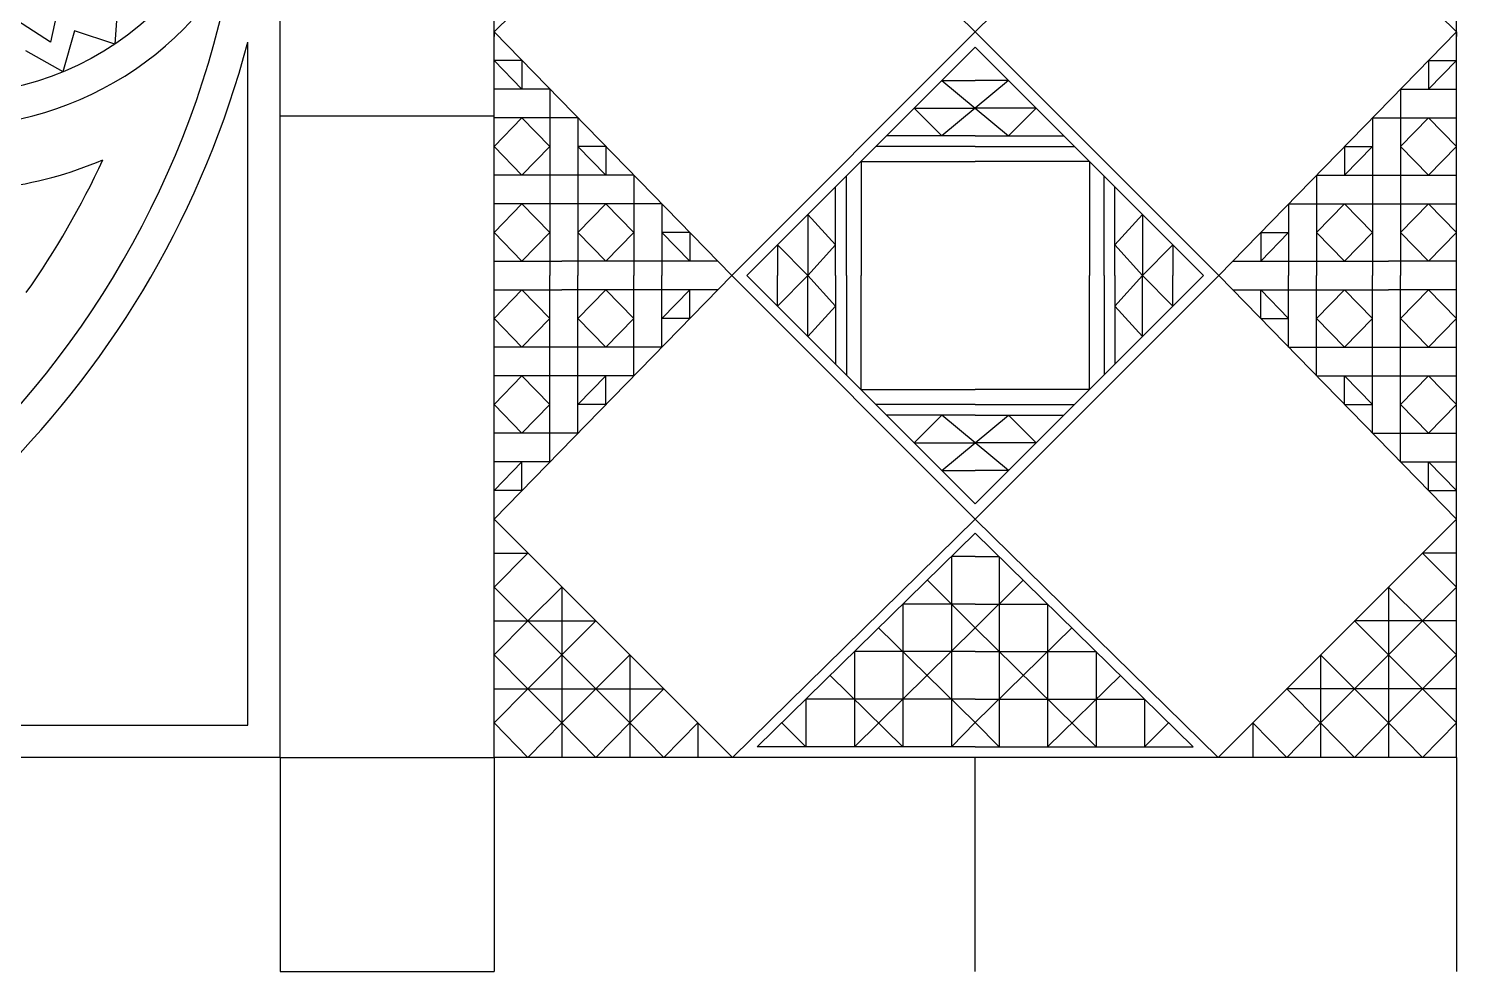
# Model space of a CAD drawing. Extents: x 4.878 to 4.998, y 5.008 to 5.128.
# Drawn here: x 4.95803 to 4.99809, y 5.03525 to 5.06169 of the extents above; entities that cross this region are included whole.
import ezdxf

# ---------------------------------------------------------------- set-up
doc = ezdxf.new("R2010")
doc.units = 0
doc.header["$MEASUREMENT"] = 0
doc.layers.get('0').update_dxf_attribs({"linetype": 'CONTINUOUS'})
for name, color, linetype in [('2', 2, 'CONTINUOUS'), ('4', 5, 'CONTINUOUS'), ('MOT', 1, 'CONTINUOUS')]:
    doc.layers.add(name, color=color, linetype=linetype)

msp = doc.modelspace()

# ---------------------------------------------------------------- linework, layer by layer
for p, q in [((4.965089360699613, 5.041245139842902), (4.965089360699613, 5.068245139842902)), ((4.971089360699606, 5.041245139842902), (4.971089360699606, 5.068245139842903)), ((4.998089360699607, 5.041245139842902), (4.998089360699607, 5.068245139842903)), ((4.965089360699613, 5.041245139842902), (4.938089360699612, 5.041245139842902)), ((4.998089360699607, 5.041245139842902), (4.971089360699606, 5.041245139842902)), ((4.998089360699614, 5.041245139842902), (4.998089360699614, 5.035245139842901))]:
    msp.add_line(p, q)
at = {"color": 1}
for p, q in [((4.965089360699613, 5.059245139842902), (4.971089360699613, 5.059245139842902)), ((4.965089360699613, 5.041245139842902), (4.971089360699613, 5.041245139842902)), ((4.965089360699613, 5.041245139842902), (4.965089360699613, 5.035245139842901)), ((4.971089360699613, 5.041245139842902), (4.971089360699613, 5.035245139842901)), ((4.965089360699613, 5.035245139842901), (4.971089360699613, 5.035245139842901))]:
    msp.add_line(p, q, dxfattribs=at)
at = {"layer": '2', "color": 1}
for p, q in [((4.984589360699635, 5.074933900956092), (4.971089360699628, 5.061596176602388)), ((4.97108936069962, 5.060792578710066), (4.971873868892564, 5.059988980817758)), ((4.971873868892564, 5.060792578710066), (4.97108936069962, 5.060792578710066)), ((4.971873868892564, 5.060792578710066), (4.971873868892564, 5.059988980817758)), ((4.998089360699607, 5.060792578710066), (4.997304852506657, 5.059988980817758)), ((4.997304852506657, 5.060792578710066), (4.997304852506657, 5.059988980817758)), ((4.997304852506657, 5.060792578710066), (4.998089360699607, 5.060792578710066)), ((4.983652574520169, 5.060231842901034), (4.984589360699614, 5.059457332367893)), ((4.983652574520169, 5.060231842901034), (4.984589360699614, 5.060231842901034)), ((4.985526146879051, 5.060231842901034), (4.984589360699614, 5.059457332367893)), ((4.985526146879051, 5.060231842901034), (4.984589360699614, 5.060231842901034)), ((4.971892958591928, 5.059988980817758), (4.971089360699613, 5.059988980817758)), ((4.972658377085514, 5.059988980817758), (4.971892958591928, 5.059988980817758)), ((4.972658377085514, 5.059988980817758), (4.972658377085514, 5.054765038779225)), ((4.996520344313714, 5.059988980817758), (4.9972857628073, 5.059988980817758)), ((4.996520344313714, 5.059988980817758), (4.996520344313714, 5.054765038779225)), ((4.9972857628073, 5.059988980817758), (4.998089360699607, 5.059988980817758)), ((4.983652574520169, 5.058682821834752), (4.982878063987028, 5.059457332367893)), ((4.982878063987028, 5.059457332367893), (4.984589360699614, 5.059457332367893)), ((4.984589360699614, 5.059457332367893), (4.983652574520169, 5.058682821834752)), ((4.984589360699614, 5.059457332367893), (4.985526146879051, 5.058682821834752)), ((4.986300657412192, 5.059457332367893), (4.984589360699614, 5.059457332367893)), ((4.985526146879051, 5.058682821834752), (4.986300657412192, 5.059457332367893)), ((4.971873868892564, 5.059185382925451), (4.971089360699613, 5.058381785033136)), ((4.973442885278464, 5.059185382925451), (4.971089360699613, 5.059185382925451)), ((4.971873868892564, 5.059185382925451), (4.972658377085514, 5.058381785033136)), ((4.973442885278464, 5.059185382925451), (4.973442885278464, 5.054765038779225)), ((4.995735836120764, 5.059185382925451), (4.998089360699607, 5.059185382925451)), ((4.995735836120764, 5.059185382925451), (4.995735836120764, 5.054765038779225)), ((4.997304852506657, 5.059185382925451), (4.996520344313714, 5.058381785033136)), ((4.997304852506657, 5.059185382925451), (4.998089360699607, 5.058381785033136)), ((4.984589360699614, 5.058682821834752), (4.982103553453895, 5.058682821834752)), ((4.984589360699614, 5.058682821834752), (4.987075167945333, 5.058682821834752)), ((4.971089360699613, 5.058381785033136), (4.971873868892564, 5.057578187140829)), ((4.972658377085514, 5.058381785033136), (4.971873868892564, 5.057578187140829)), ((4.974227393471407, 5.058381785033136), (4.973442885278464, 5.058381785033136)), ((4.973442885278464, 5.058381785033136), (4.974227393471407, 5.057578187140829)), ((4.974227393471407, 5.058381785033136), (4.974227393471407, 5.057578187140829)), ((4.984589360699614, 5.058380500082736), (4.981801231701878, 5.058380500082736)), ((4.984589360699614, 5.058380500082736), (4.98737748969735, 5.058380500082736)), ((4.995735836120764, 5.058381785033136), (4.994951327927813, 5.057578187140829)), ((4.994951327927813, 5.058381785033136), (4.995735836120764, 5.058381785033136)), ((4.994951327927813, 5.058381785033136), (4.994951327927813, 5.057578187140829)), ((4.996520344313714, 5.058381785033136), (4.997304852506657, 5.057578187140829)), ((4.998089360699607, 5.058381785033136), (4.997304852506657, 5.057578187140829)), ((4.981387565548991, 5.057966833929855), (4.981387565548991, 5.054765038779225)), ((4.981387565548991, 5.057966833929855), (4.984589360699614, 5.057966833929855)), ((4.987791155850237, 5.057966833929855), (4.984589360699614, 5.057966833929855)), ((4.987791155850237, 5.057966833929855), (4.987791155850237, 5.054765038779225)), ((4.974303752268858, 5.057578187140829), (4.971089360699613, 5.057578187140829)), ((4.975011901664358, 5.057578187140829), (4.974303752268858, 5.057578187140829)), ((4.975011901664358, 5.057578187140829), (4.975011901664358, 5.054765038779225)), ((4.980973899396103, 5.054765038779225), (4.980973899396103, 5.057553167776961)), ((4.988204822003125, 5.054765038779225), (4.988204822003125, 5.057553167776961)), ((4.99416681973487, 5.057578187140829), (4.99416681973487, 5.054765038779225)), ((4.99416681973487, 5.057578187140829), (4.99487496913037, 5.057578187140829)), ((4.99487496913037, 5.057578187140829), (4.998089360699607, 5.057578187140829)), ((4.980671577644086, 5.054765038779225), (4.980671577644086, 5.057250846024944)), ((4.988507143755141, 5.054765038779225), (4.988507143755141, 5.057250846024944)), ((4.975796409857308, 5.056774589248521), (4.971089360699613, 5.056774589248521)), ((4.971873868892564, 5.056774589248521), (4.971089360699613, 5.055970991356206)), ((4.971873868892564, 5.056774589248521), (4.972658377085514, 5.055970991356206)), ((4.974227393471407, 5.056774589248521), (4.973442885278464, 5.055970991356206)), ((4.974227393471407, 5.056774589248521), (4.975011901664358, 5.055970991356206)), ((4.975796409857308, 5.056774589248521), (4.975796409857308, 5.054765038779225)), ((4.99338231154192, 5.056774589248521), (4.998089360699607, 5.056774589248521)), ((4.99338231154192, 5.056774589248521), (4.99338231154192, 5.054765038779225)), ((4.994951327927813, 5.056774589248521), (4.99416681973487, 5.055970991356206)), ((4.994951327927813, 5.056774589248521), (4.995735836120764, 5.055970991356206)), ((4.997304852506657, 5.056774589248521), (4.996520344313714, 5.055970991356206)), ((4.997304852506657, 5.056774589248521), (4.998089360699607, 5.055970991356206)), ((4.980671577644086, 5.055620687135518), (4.979897067110945, 5.05647633549181)), ((4.979897067110945, 5.05647633549181), (4.979897067110945, 5.054765038779225)), ((4.988507143755141, 5.055620687135518), (4.989281654288275, 5.05647633549181)), ((4.989281654288275, 5.05647633549181), (4.989281654288275, 5.054765038779225)), ((4.971089360699613, 5.055970991356206), (4.971873868892564, 5.055167393463899)), ((4.972658377085514, 5.055970991356206), (4.971873868892564, 5.055167393463899)), ((4.973442885278464, 5.055970991356206), (4.974227393471407, 5.055167393463899)), ((4.975011901664358, 5.055970991356206), (4.974227393471407, 5.055167393463899)), ((4.975796409857308, 5.055970991356206), (4.976580918050251, 5.055167393463899)), ((4.976580918050251, 5.055970991356206), (4.975796409857308, 5.055970991356206)), ((4.976580918050251, 5.055970991356206), (4.976580918050251, 5.055167393463899)), ((4.99259780334897, 5.055970991356206), (4.99259780334897, 5.055167393463899)), ((4.99338231154192, 5.055970991356206), (4.99259780334897, 5.055167393463899)), ((4.99259780334897, 5.055970991356206), (4.99338231154192, 5.055970991356206)), ((4.99416681973487, 5.055970991356206), (4.994951327927813, 5.055167393463899)), ((4.995735836120764, 5.055970991356206), (4.994951327927813, 5.055167393463899)), ((4.996520344313714, 5.055970991356206), (4.997304852506657, 5.055167393463899)), ((4.998089360699607, 5.055970991356206), (4.997304852506657, 5.055167393463899)), ((4.979041418754653, 5.055620687135518), (4.979897067110945, 5.054765038779225)), ((4.979041418754653, 5.055620687135518), (4.979041418754653, 5.054765038779225)), ((4.979897067110945, 5.054765038779225), (4.980671577644086, 5.055620687135518)), ((4.989281654288275, 5.054765038779225), (4.988507143755141, 5.055620687135518)), ((4.990137302644568, 5.055620687135518), (4.989281654288275, 5.054765038779225)), ((4.990137302644568, 5.055620687135518), (4.990137302644568, 5.054765038779225)), ((4.971089360699613, 5.055167393463899), (4.972994749893003, 5.055167393463899)), ((4.977365426243201, 5.055167393463899), (4.972994749893003, 5.055167393463899)), ((4.991813295156019, 5.055167393463899), (4.996183971506225, 5.055167393463899)), ((4.998089360699607, 5.055167393463899), (4.996183971506225, 5.055167393463899)), ((4.972658377085514, 5.049541096740699), (4.972658377085514, 5.054765038779225)), ((4.973442885278464, 5.050344694633013), (4.973442885278464, 5.054765038779225)), ((4.975011901664358, 5.051951890417628), (4.975011901664358, 5.054765038779225)), ((4.975796409857308, 5.052755488309943), (4.975796409857308, 5.054765038779225)), ((4.979041418754653, 5.053909390422939), (4.979897067110945, 5.054765038779225)), ((4.979041418754653, 5.053909390422939), (4.979041418754653, 5.054765038779225)), ((4.979897067110945, 5.053053742066647), (4.979897067110945, 5.054765038779225)), ((4.979897067110945, 5.054765038779225), (4.980671577644086, 5.053909390422939)), ((4.980671577644086, 5.054765038779225), (4.980671577644086, 5.052279231533506)), ((4.980973899396103, 5.054765038779225), (4.980973899396103, 5.051976909781489)), ((4.981387565548991, 5.051563243628609), (4.981387565548991, 5.054765038779225)), ((4.987791155850237, 5.051563243628609), (4.987791155850237, 5.054765038779225)), ((4.988204822003125, 5.054765038779225), (4.988204822003125, 5.051976909781489)), ((4.989281654288275, 5.054765038779225), (4.988507143755141, 5.053909390422939)), ((4.988507143755141, 5.054765038779225), (4.988507143755141, 5.052279231533506)), ((4.990137302644568, 5.053909390422939), (4.989281654288275, 5.054765038779225)), ((4.989281654288275, 5.053053742066647), (4.989281654288275, 5.054765038779225)), ((4.990137302644568, 5.053909390422939), (4.990137302644568, 5.054765038779225)), ((4.99338231154192, 5.052755488309943), (4.99338231154192, 5.054765038779225)), ((4.99416681973487, 5.051951890417628), (4.99416681973487, 5.054765038779225)), ((4.995735836120764, 5.050344694633013), (4.995735836120764, 5.054765038779225)), ((4.996520344313714, 5.049541096740699), (4.996520344313714, 5.054765038779225)), ((4.971089360699613, 5.053559086202251), (4.971873868892564, 5.054362684094558)), ((4.971089360699613, 5.054362684094558), (4.972994749893003, 5.054362684094558)), ((4.972658377085514, 5.053559086202251), (4.971873868892564, 5.054362684094558)), ((4.977365426243201, 5.054362684094558), (4.972994749893003, 5.054362684094558)), ((4.973442885278464, 5.053559086202251), (4.974227393471407, 5.054362684094558)), ((4.975011901664358, 5.053559086202251), (4.974227393471407, 5.054362684094558)), ((4.975796409857308, 5.053559086202251), (4.976580918050251, 5.054362684094558)), ((4.976580918050251, 5.053559086202251), (4.976580918050251, 5.054362684094558)), ((4.991813295156019, 5.054362684094558), (4.996183971506225, 5.054362684094558)), ((4.99338231154192, 5.053559086202251), (4.99259780334897, 5.054362684094558)), ((4.99259780334897, 5.053559086202251), (4.99259780334897, 5.054362684094558)), ((4.99416681973487, 5.053559086202251), (4.994951327927813, 5.054362684094558)), ((4.995735836120764, 5.053559086202251), (4.994951327927813, 5.054362684094558)), ((4.998089360699607, 5.054362684094558), (4.996183971506225, 5.054362684094558)), ((4.996520344313714, 5.053559086202251), (4.997304852506657, 5.054362684094558)), ((4.998089360699607, 5.053559086202251), (4.997304852506657, 5.054362684094558)), ((4.980671577644086, 5.053909390422939), (4.979897067110945, 5.053053742066647)), ((4.988507143755141, 5.053909390422939), (4.989281654288275, 5.053053742066647)), ((4.971873868892564, 5.052755488309943), (4.971089360699613, 5.053559086202251)), ((4.971873868892564, 5.052755488309943), (4.972658377085514, 5.053559086202251)), ((4.974227393471407, 5.052755488309943), (4.973442885278464, 5.053559086202251)), ((4.974227393471407, 5.052755488309943), (4.975011901664358, 5.053559086202251)), ((4.976580918050251, 5.053559086202251), (4.975796409857308, 5.053559086202251)), ((4.99259780334897, 5.053559086202251), (4.99338231154192, 5.053559086202251)), ((4.994951327927813, 5.052755488309943), (4.99416681973487, 5.053559086202251)), ((4.994951327927813, 5.052755488309943), (4.995735836120764, 5.053559086202251)), ((4.997304852506657, 5.052755488309943), (4.996520344313714, 5.053559086202251)), ((4.997304852506657, 5.052755488309943), (4.998089360699607, 5.053559086202251)), ((4.975796409857308, 5.052755488309943), (4.971089360699613, 5.052755488309943)), ((4.99338231154192, 5.052755488309943), (4.998089360699607, 5.052755488309943)), ((4.974303752268858, 5.051951890417628), (4.971089360699613, 5.051951890417628)), ((4.971089360699613, 5.051148292525314), (4.971873868892564, 5.051951890417628)), ((4.972658377085514, 5.051148292525314), (4.971873868892564, 5.051951890417628)), ((4.973442885278464, 5.051148292525321), (4.974227393471407, 5.051951890417628)), ((4.974227393471407, 5.051148292525321), (4.974227393471407, 5.051951890417628)), ((4.975011901664358, 5.051951890417628), (4.974303752268858, 5.051951890417628)), ((4.99416681973487, 5.051951890417628), (4.99487496913037, 5.051951890417628)), ((4.99487496913037, 5.051951890417628), (4.998089360699607, 5.051951890417628)), ((4.995735836120764, 5.051148292525321), (4.994951327927813, 5.051951890417628)), ((4.994951327927813, 5.051148292525321), (4.994951327927813, 5.051951890417628)), ((4.996520344313714, 5.051148292525314), (4.997304852506657, 5.051951890417628)), ((4.998089360699607, 5.051148292525314), (4.997304852506657, 5.051951890417628)), ((4.981387565548991, 5.051563243628609), (4.984589360699614, 5.051563243628609)), ((4.987791155850237, 5.051563243628609), (4.984589360699614, 5.051563243628609)), ((4.971873868892564, 5.050344694633013), (4.971089360699613, 5.051148292525314)), ((4.971873868892564, 5.050344694633013), (4.972658377085514, 5.051148292525314)), ((4.974227393471407, 5.051148292525321), (4.973442885278464, 5.051148292525321)), ((4.984589360699614, 5.051149577475714), (4.981801231701878, 5.051149577475714)), ((4.984589360699614, 5.051149577475714), (4.98737748969735, 5.051149577475714)), ((4.994951327927813, 5.051148292525321), (4.995735836120764, 5.051148292525321)), ((4.997304852506657, 5.050344694633013), (4.996520344313714, 5.051148292525314)), ((4.997304852506657, 5.050344694633013), (4.998089360699607, 5.051148292525314)), ((4.984589360699614, 5.050847255723697), (4.982103553453895, 5.050847255723697)), ((4.983652574520169, 5.050847255723697), (4.982878063987028, 5.050072745190564)), ((4.984589360699614, 5.050072745190564), (4.983652574520169, 5.050847255723697)), ((4.984589360699614, 5.050072745190564), (4.985526146879051, 5.050847255723697)), ((4.984589360699614, 5.050847255723697), (4.987075167945333, 5.050847255723697)), ((4.985526146879051, 5.050847255723697), (4.986300657412192, 5.050072745190564)), ((4.973442885278464, 5.050344694633013), (4.971089360699613, 5.050344694633013)), ((4.995735836120764, 5.050344694633013), (4.998089360699607, 5.050344694633013)), ((4.982878063987028, 5.050072745190564), (4.984589360699614, 5.050072745190564)), ((4.983652574520169, 5.049298234657423), (4.984589360699614, 5.050072745190564)), ((4.985526146879051, 5.049298234657423), (4.984589360699614, 5.050072745190564)), ((4.986300657412192, 5.050072745190564), (4.984589360699614, 5.050072745190564)), ((4.971089360699613, 5.048737498848384), (4.971873868892564, 5.049541096740699)), ((4.971892958591928, 5.049541096740699), (4.971089360699613, 5.049541096740699)), ((4.971873868892564, 5.048737498848384), (4.971873868892564, 5.049541096740699)), ((4.972658377085514, 5.049541096740699), (4.971892958591928, 5.049541096740699)), ((4.996520344313714, 5.049541096740699), (4.9972857628073, 5.049541096740699)), ((4.9972857628073, 5.049541096740699), (4.998089360699607, 5.049541096740699)), ((4.998089360699607, 5.048737498848384), (4.997304852506657, 5.049541096740699)), ((4.997304852506657, 5.048737498848384), (4.997304852506657, 5.049541096740699)), ((4.983652574520169, 5.049298234657423), (4.984589360699614, 5.049298234657423)), ((4.985526146879051, 5.049298234657423), (4.984589360699614, 5.049298234657423)), ((4.971873868892564, 5.048737498848384), (4.971089360699613, 5.048737498848384)), ((4.997304852506657, 5.048737498848384), (4.998089360699607, 5.048737498848384)), ((4.972042029891112, 5.046980253664787), (4.971089360699613, 5.046027851227779)), ((4.971089360699613, 5.046980253664787), (4.972043007990903, 5.046980253664787)), ((4.998089360699607, 5.046980253664787), (4.997135713408317, 5.046980253664787)), ((4.997136691508102, 5.046980253664787), (4.998089360699607, 5.046027851227779)), ((4.984589360699607, 5.046882551336397), (4.983921117563289, 5.046882551336397)), ((4.983921117563289, 5.046882551336397), (4.983921117563289, 5.041547461594918)), ((4.984589360699607, 5.046882551336397), (4.985257603835931, 5.046882551336397)), ((4.985257603835931, 5.046882551336397), (4.985257603835931, 5.041547461594918)), ((4.983246708116466, 5.046221818908039), (4.984589360699607, 5.044881892683344)), ((4.985932013282747, 5.046221818908039), (4.984589360699607, 5.044881892683344)), ((4.971089360699613, 5.046027851227779), (4.972042029891112, 5.045075182036273)), ((4.972042029891112, 5.045075182036273), (4.972994432328127, 5.046027851227779)), ((4.972994432328127, 5.046028829327556), (4.972994432328127, 5.041265038779231)), ((4.996184289071087, 5.046028829327556), (4.996184289071087, 5.041265038779231)), ((4.997136691508102, 5.045075182036273), (4.996184289071087, 5.046027851227779)), ((4.998089360699607, 5.046027851227779), (4.997136691508102, 5.045075182036273)), ((4.982559736326769, 5.045548778901024), (4.982559736326769, 5.041547461594918)), ((4.984589360699607, 5.045548778901024), (4.982559736326769, 5.045548778901024)), ((4.984589360699607, 5.045548778901024), (4.986618985072452, 5.045548778901024)), ((4.986618985072452, 5.045548778901024), (4.986618985072452, 5.041547461594918)), ((4.972042029891112, 5.045075182036273), (4.971089360699613, 5.044122779599251)), ((4.971089360699613, 5.045075182036273), (4.973948079619417, 5.045075182036273)), ((4.972994432328127, 5.044122779599251), (4.972042029891112, 5.045075182036273)), ((4.972994432328127, 5.044122779599251), (4.973946834765149, 5.045075182036273)), ((4.998089360699607, 5.045075182036273), (4.995230641779797, 5.045075182036273)), ((4.996184289071087, 5.044122779599251), (4.995231886634071, 5.045075182036273)), ((4.996184289071087, 5.044122779599251), (4.997136691508102, 5.045075182036273)), ((4.997136691508102, 5.045075182036273), (4.998089360699607, 5.044122779599251)), ((4.984589360699607, 5.044881892683344), (4.981198355090248, 5.041547461594918)), ((4.981879045708508, 5.044881892683344), (4.984589360699607, 5.042226542859703)), ((4.987299675690712, 5.044881892683344), (4.984589360699607, 5.042226542859703)), ((4.984589360699607, 5.044881892683344), (4.987980366308966, 5.041547461594918)), ((4.974899503956648, 5.044123757699042), (4.974899503956648, 5.041265038779231)), ((4.981198355090248, 5.044215006465658), (4.981198355090248, 5.041547461594918)), ((4.984589360699607, 5.044215006465658), (4.981198355090248, 5.044215006465658)), ((4.984589360699607, 5.044215006465658), (4.987980366308966, 5.044215006465658)), ((4.987980366308966, 5.044215006465658), (4.987980366308966, 5.041547461594918)), ((4.994279217442566, 5.044123757699042), (4.994279217442566, 5.041265038779231)), ((4.971089360699613, 5.044122779599251), (4.972042029891112, 5.043170110407752)), ((4.972042029891112, 5.043170110407752), (4.972994432328127, 5.044122779599251)), ((4.973946834765149, 5.043170110407752), (4.972994432328127, 5.044122779599251)), ((4.974899503956648, 5.044122779599251), (4.973946834765149, 5.043170110407752)), ((4.994279217442566, 5.044122779599251), (4.995231886634071, 5.043170110407752)), ((4.995231886634071, 5.043170110407752), (4.996184289071087, 5.044122779599251)), ((4.997136691508102, 5.043170110407752), (4.996184289071087, 5.044122779599251)), ((4.998089360699607, 5.044122779599251), (4.997136691508102, 5.043170110407752)), ((4.980517664471988, 5.043548120247978), (4.982559736326769, 5.041547461594918)), ((4.988661056927226, 5.043548120247978), (4.986618985072452, 5.041547461594918)), ((4.971089360699613, 5.043170110407752), (4.975853151247938, 5.043170110407752)), ((4.972042029891112, 5.043170110407752), (4.971089360699613, 5.042217707970737)), ((4.972994432328127, 5.042217707970737), (4.972042029891112, 5.043170110407752)), ((4.972994432328127, 5.042217707970737), (4.973946834765149, 5.043170110407752)), ((4.973946834765149, 5.043170110407752), (4.974899503956648, 5.042217707970737)), ((4.975852173148153, 5.043170110407752), (4.974899503956648, 5.042217707970737)), ((4.998089360699607, 5.043170110407752), (4.993325570151283, 5.043170110407752)), ((4.993326548251067, 5.043170110407752), (4.994279217442566, 5.042217707970737)), ((4.995231886634071, 5.043170110407752), (4.994279217442566, 5.042217707970737)), ((4.996184289071087, 5.042217707970737), (4.995231886634071, 5.043170110407752)), ((4.996184289071087, 5.042217707970737), (4.997136691508102, 5.043170110407752)), ((4.997136691508102, 5.043170110407752), (4.998089360699607, 5.042217707970737)), ((4.979836973853734, 5.042881234030292), (4.979836973853734, 5.041547461594918)), ((4.984589360699607, 5.042881234030292), (4.979836973853734, 5.042881234030292)), ((4.984589360699607, 5.042881234030292), (4.989341747545486, 5.042881234030292)), ((4.989341747545486, 5.042881234030292), (4.989341747545486, 5.041547461594918)), ((4.971089360699613, 5.042217707970737), (4.972042029891112, 5.041245139842902)), ((4.972042029891112, 5.041245139842902), (4.972994432328127, 5.042217707970737)), ((4.973946834765149, 5.041245139842902), (4.972994432328127, 5.042217707970737)), ((4.974899503956648, 5.042217707970737), (4.973946834765149, 5.041245139842902)), ((4.974899503956648, 5.042217707970737), (4.975852173148153, 5.041245139842902)), ((4.975852173148153, 5.041245139842902), (4.976804575585168, 5.042217707970737)), ((4.976804575585168, 5.042218686070521), (4.976804575585168, 5.041265038779231)), ((4.979836973853734, 5.041547461594918), (4.979163256140998, 5.042221179307662)), ((4.984589360699607, 5.042226542859703), (4.983921117563289, 5.041547461594918)), ((4.984589360699607, 5.042226542859703), (4.985257603835931, 5.041547461594918)), ((4.989341747545486, 5.041547461594918), (4.990015465258223, 5.042221179307662)), ((4.992374145814052, 5.042218686070521), (4.992374145814052, 5.041265038779231)), ((4.993326548251067, 5.041245139842902), (4.992374145814052, 5.042217707970737)), ((4.994279217442566, 5.042217707970737), (4.993326548251067, 5.041245139842902)), ((4.994279217442566, 5.042217707970737), (4.995231886634071, 5.041245139842902)), ((4.995231886634071, 5.041245139842902), (4.996184289071087, 5.042217707970737)), ((4.997136691508102, 5.041245139842902), (4.996184289071087, 5.042217707970737)), ((4.998089360699607, 5.042217707970737), (4.997136691508102, 5.041245139842902))]:
    msp.add_line(p, q, dxfattribs=at)
at = {"layer": '4', "color": 1}
for p, q in [((4.984589360699621, 5.061596176602388), (4.971089360699613, 5.074933900956085)), ((4.984589360699621, 5.074933900956092), (4.97108936069962, 5.061596176602388)), ((4.984589360699628, 5.074933900956092), (4.998089360699629, 5.061596176602388)), ((4.984589360699621, 5.061596176602388), (4.998089360699629, 5.074933900956085)), ((4.958892488650681, 5.062420994807503), (4.958651252422788, 5.061311918886848)), ((4.960540200015975, 5.062444110503138), (4.960448837548361, 5.061254704080302)), ((4.958651252422788, 5.061311918886848), (4.95769643754584, 5.061925574218588)), ((4.959316998247791, 5.061626793211767), (4.958995349602324, 5.060478064833061)), ((4.960450829400392, 5.061256034993274), (4.959316998247791, 5.061626793211767)), ((4.971089360699613, 5.06159617660238), (4.971089360699613, 5.061471561106524)), ((4.977758222876465, 5.054765038779225), (4.97108936069962, 5.06159617660238)), ((4.977758222876465, 5.054765038779225), (4.984589360699614, 5.06159617660238)), ((4.991420498522762, 5.054765038779225), (4.984589360699614, 5.06159617660238)), ((4.991420498522762, 5.054765038779225), (4.998089360699607, 5.06159617660238)), ((4.998089360699607, 5.06159617660238), (4.998089360699607, 5.061471561106524)), ((4.958997562829714, 5.060478981581861), (4.957957849265027, 5.06106381526982)), ((4.964184217842471, 5.042150282700026), (4.964184217842471, 5.061312721023032)), ((4.978185770398367, 5.054765038779225), (4.984589360699614, 5.061168629080472)), ((4.990992951000861, 5.054765038779225), (4.984589360699614, 5.061168629080472)), ((4.977758222876465, 5.054765038779225), (4.971089360699613, 5.047933900956084)), ((4.977758222876465, 5.054765038779225), (4.984589360699614, 5.047933900956084)), ((4.978185770398367, 5.054765038779225), (4.984589360699614, 5.048361448477978)), ((4.991420498522762, 5.054765038779225), (4.984589360699614, 5.047933900956084)), ((4.990992951000861, 5.054765038779225), (4.984589360699614, 5.048361448477978)), ((4.991420498522762, 5.054765038779225), (4.998089360699607, 5.047933900956084)), ((4.971089360699613, 5.047933900956084), (4.977778121812788, 5.041245139842902)), ((4.977778121812788, 5.041245139842902), (4.984589360699607, 5.047933900956084)), ((4.991400599586433, 5.041245139842902), (4.984589360699614, 5.047933900956084)), ((4.998089360699607, 5.047933900956084), (4.991400599586433, 5.041245139842902)), ((4.978475592617214, 5.041547461594918), (4.984589360699607, 5.047537242506978)), ((4.990703128782007, 5.041547461594918), (4.984589360699614, 5.047537242506978)), ((4.945021779519506, 5.042150282700026), (4.964184217842471, 5.042150282700026)), ((4.984589360699607, 5.041547461594918), (4.978475592617214, 5.041547461594918)), ((4.984589360699607, 5.041547461594918), (4.990703128782007, 5.041547461594918))]:
    msp.add_line(p, q, dxfattribs=at)
msp.add_circle((4.955779418271872, 5.068245139842884), 0.008406525354151179, dxfattribs=at)
for centre, radius, start, end in [((4.955779418271872, 5.068245139842885), 0.009309942427742291, 258.1833687908167, 328.6902867257047), ((4.938089360699612, 5.068245139842876), 0.02609658292641184, 310.6838622367229, 349.3161377632691), ((4.938089360699612, 5.068245139842876), 0.02700000000000297, 284.8776763228968, 345.1223236772115), ((4.955779418271872, 5.068245139842885), 0.01111677657492455, 277.2836005466145, 292.9670029558641), ((4.938089360699612, 5.068245139842876), 0.02428974877922959, 324.922607696599, 335.0773923034263)]:
    msp.add_arc(centre, radius, start, end, dxfattribs=at)
at = {"layer": 'MOT'}
msp.add_line((4.984589360699614, 5.035245139842901), (4.984589360699614, 5.041245139842902), dxfattribs=at)

doc.saveas('drawing.dxf')
